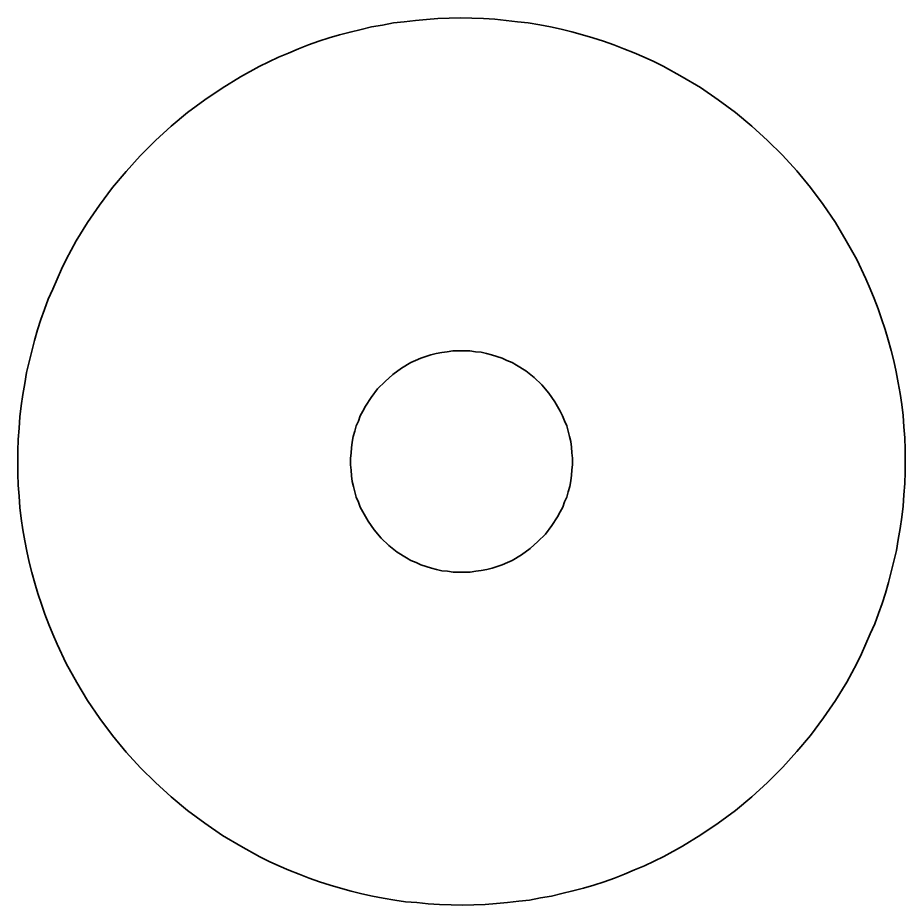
# Model space of a CAD drawing. Header units: centimetres. Extents: x -71 to 43, y 6 to 54.
# Drawn here: x -68.05 to -62.97, y 13.94 to 19.02 of the extents above; entities that cross this region are included whole.
import ezdxf

# ---------------------------------------------------------------- set-up
doc = ezdxf.new("R2010")
doc.units = ezdxf.units.CM
doc.header["$MEASUREMENT"] = 0
doc.layers.add('Camada 1', color=7, linetype='Continuous')

msp = doc.modelspace()

# ---------------------------------------------------------------- linework, layer by layer
at = {"layer": 'Camada 1', "color": 240, "lineweight": 35}
for points, knots in [([(-65.44633, 19.01771), (-65.44633, 19.01771), (-65.38133, 19.01521), (-65.38133, 19.01521), (-65.38133, 19.01521), (-65.38133, 19.01521), (-65.31633, 19.01272), (-65.31633, 19.01272), (-65.31633, 19.01272), (-65.31633, 19.01272), (-65.25133, 19.00521), (-65.25133, 19.00521), (-65.25133, 19.00521), (-65.25133, 19.00521), (-65.18633, 18.99771), (-65.18633, 18.99771), (-65.18633, 18.99771), (-65.18633, 18.99771), (-65.12383, 18.99021), (-65.12383, 18.99021), (-65.12383, 18.99021), (-65.12383, 18.99021), (-65.05883, 18.98021), (-65.05883, 18.98021), (-65.05883, 18.98021), (-65.05883, 18.98021), (-64.99633, 18.96771), (-64.99633, 18.96771), (-64.99633, 18.96771), (-64.99633, 18.96771), (-64.93633, 18.95522), (-64.93633, 18.95522), (-64.93633, 18.95522), (-64.93633, 18.95522), (-64.87383, 18.94021), (-64.87383, 18.94021), (-64.87383, 18.94021), (-64.87383, 18.94021), (-64.81383, 18.92272), (-64.81383, 18.92272), (-64.81383, 18.92272), (-64.81383, 18.92272), (-64.75383, 18.90522), (-64.75383, 18.90522), (-64.75383, 18.90522), (-64.75383, 18.90522), (-64.69383, 18.88522), (-64.69383, 18.88522), (-64.69383, 18.88522), (-64.69383, 18.88522), (-64.63383, 18.86522), (-64.63383, 18.86522), (-64.63383, 18.86522), (-64.63383, 18.86522), (-64.57633, 18.84272), (-64.57633, 18.84272), (-64.57633, 18.84272), (-64.57633, 18.84272), (-64.51883, 18.82021), (-64.51883, 18.82021), (-64.51883, 18.82021), (-64.51883, 18.82021), (-64.46133, 18.79522), (-64.46133, 18.79522), (-64.46133, 18.79522), (-64.46133, 18.79522), (-64.40633, 18.77021), (-64.40633, 18.77021), (-64.40633, 18.77021), (-64.40633, 18.77021), (-64.35133, 18.74271), (-64.35133, 18.74271), (-64.35133, 18.74271), (-64.35133, 18.74271), (-64.24383, 18.68271), (-64.24383, 18.68271), (-64.24383, 18.68271), (-64.24383, 18.68271), (-64.13883, 18.62021), (-64.13883, 18.62021), (-64.13883, 18.62021), (-64.13883, 18.62021), (-64.03633, 18.55021), (-64.03633, 18.55021), (-64.03633, 18.55021), (-64.03633, 18.55021), (-63.93883, 18.47772), (-63.93883, 18.47772), (-63.93883, 18.47772), (-63.93883, 18.47772), (-63.84383, 18.40021), (-63.84383, 18.40021), (-63.84383, 18.40021), (-63.84383, 18.40021), (-63.75383, 18.31772), (-63.75383, 18.31772), (-63.75383, 18.31772), (-63.75383, 18.31772), (-63.66883, 18.23271), (-63.66883, 18.23271), (-63.66883, 18.23271), (-63.66883, 18.23271), (-63.58633, 18.14271), (-63.58633, 18.14271), (-63.58633, 18.14271), (-63.58633, 18.14271), (-63.50883, 18.04771), (-63.50883, 18.04771), (-63.50883, 18.04771), (-63.50883, 18.04771), (-63.43633, 17.95021), (-63.43633, 17.95021), (-63.43633, 17.95021), (-63.43633, 17.95021), (-63.36633, 17.84771), (-63.36633, 17.84771), (-63.36633, 17.84771), (-63.36633, 17.84771), (-63.30383, 17.74271), (-63.30383, 17.74271), (-63.30383, 17.74271), (-63.30383, 17.74271), (-63.24383, 17.63522), (-63.24383, 17.63522), (-63.24383, 17.63522), (-63.24383, 17.63522), (-63.19133, 17.52521), (-63.19133, 17.52521), (-63.19133, 17.52521), (-63.19133, 17.52521), (-63.16633, 17.46771), (-63.16633, 17.46771), (-63.16633, 17.46771), (-63.16633, 17.46771), (-63.14383, 17.41271), (-63.14383, 17.41271), (-63.14383, 17.41271), (-63.14383, 17.41271), (-63.12133, 17.35271), (-63.12133, 17.35271), (-63.12133, 17.35271), (-63.12133, 17.35271), (-63.10133, 17.29521), (-63.10133, 17.29521), (-63.10133, 17.29521), (-63.10133, 17.29521), (-63.08133, 17.23521), (-63.08133, 17.23521), (-63.08133, 17.23521), (-63.08133, 17.23521), (-63.06383, 17.17521), (-63.06383, 17.17521), (-63.06383, 17.17521), (-63.06383, 17.17521), (-63.04633, 17.11521), (-63.04633, 17.11521), (-63.04633, 17.11521), (-63.04633, 17.11521), (-63.03133, 17.05521), (-63.03133, 17.05521), (-63.03133, 17.05521), (-63.03133, 17.05521), (-63.01883, 16.99271), (-63.01883, 16.99271), (-63.01883, 16.99271), (-63.01883, 16.99271), (-63.00633, 16.93021), (-63.00633, 16.93021), (-63.00633, 16.93021), (-63.00633, 16.93021), (-62.99633, 16.86771), (-62.99633, 16.86771), (-62.99633, 16.86771), (-62.99633, 16.86771), (-62.98633, 16.80521), (-62.98633, 16.80521), (-62.98633, 16.80521), (-62.98633, 16.80521), (-62.97883, 16.74272), (-62.97883, 16.74272), (-62.97883, 16.74272), (-62.97883, 16.74272), (-62.97383, 16.67771), (-62.97383, 16.67771), (-62.97383, 16.67771), (-62.97383, 16.67771), (-62.96883, 16.61521), (-62.96883, 16.61521), (-62.96883, 16.61521), (-62.96883, 16.61521), (-62.96633, 16.55021), (-62.96633, 16.55021), (-62.96633, 16.55021), (-62.96633, 16.55021), (-62.96633, 16.48522), (-62.96633, 16.48522), (-62.96633, 16.48522), (-62.96633, 16.48522), (-62.96633, 16.41771), (-62.96633, 16.41771), (-62.96633, 16.41771), (-62.96633, 16.41771), (-62.96883, 16.35271), (-62.96883, 16.35271), (-62.96883, 16.35271), (-62.96883, 16.35271), (-62.97383, 16.28772), (-62.97383, 16.28772), (-62.97383, 16.28772), (-62.97383, 16.28772), (-62.97883, 16.22271), (-62.97883, 16.22271), (-62.97883, 16.22271), (-62.97883, 16.22271), (-62.98633, 16.16021), (-62.98633, 16.16021), (-62.98633, 16.16021), (-62.98633, 16.16021), (-62.99633, 16.09521), (-62.99633, 16.09521), (-62.99633, 16.09521), (-62.99633, 16.09521), (-63.00633, 16.03271), (-63.00633, 16.03271), (-63.00633, 16.03271), (-63.00633, 16.03271), (-63.01633, 15.97022), (-63.01633, 15.97022), (-63.01633, 15.97022), (-63.01633, 15.97022), (-63.03133, 15.90771), (-63.03133, 15.90771), (-63.03133, 15.90771), (-63.03133, 15.90771), (-63.04633, 15.84771), (-63.04633, 15.84771), (-63.04633, 15.84771), (-63.04633, 15.84771), (-63.06133, 15.78521), (-63.06133, 15.78521), (-63.06133, 15.78521), (-63.06133, 15.78521), (-63.07883, 15.72521), (-63.07883, 15.72521), (-63.07883, 15.72521), (-63.07883, 15.72521), (-63.09883, 15.66521), (-63.09883, 15.66521), (-63.09883, 15.66521), (-63.09883, 15.66521), (-63.11883, 15.60771), (-63.11883, 15.60771), (-63.11883, 15.60771), (-63.11883, 15.60771), (-63.14133, 15.55021), (-63.14133, 15.55021), (-63.14133, 15.55021), (-63.14133, 15.55021), (-63.16633, 15.49272), (-63.16633, 15.49272), (-63.16633, 15.49272), (-63.16633, 15.49272), (-63.19133, 15.43522), (-63.19133, 15.43522), (-63.19133, 15.43522), (-63.19133, 15.43522), (-63.21633, 15.37771), (-63.21633, 15.37771), (-63.21633, 15.37771), (-63.21633, 15.37771), (-63.24383, 15.32271), (-63.24383, 15.32271), (-63.24383, 15.32271), (-63.24383, 15.32271), (-63.30133, 15.21522), (-63.30133, 15.21522), (-63.30133, 15.21522), (-63.30133, 15.21522), (-63.36633, 15.11021), (-63.36633, 15.11021), (-63.36633, 15.11021), (-63.36633, 15.11021), (-63.43383, 15.01021), (-63.43383, 15.01021), (-63.43383, 15.01021), (-63.43383, 15.01021), (-63.50883, 14.91021), (-63.50883, 14.91021), (-63.50883, 14.91021), (-63.50883, 14.91021), (-63.58633, 14.81772), (-63.58633, 14.81772), (-63.58633, 14.81772), (-63.58633, 14.81772), (-63.66633, 14.72771), (-63.66633, 14.72771), (-63.66633, 14.72771), (-63.66633, 14.72771), (-63.75383, 14.64022), (-63.75383, 14.64022), (-63.75383, 14.64022), (-63.75383, 14.64022), (-63.84383, 14.55771), (-63.84383, 14.55771), (-63.84383, 14.55771), (-63.84383, 14.55771), (-63.93883, 14.48022), (-63.93883, 14.48022), (-63.93883, 14.48022), (-63.93883, 14.48022), (-64.03633, 14.40771), (-64.03633, 14.40771), (-64.03633, 14.40771), (-64.03633, 14.40771), (-64.13633, 14.34021), (-64.13633, 14.34021), (-64.13633, 14.34021), (-64.13633, 14.34021), (-64.24133, 14.27521), (-64.24133, 14.27521), (-64.24133, 14.27521), (-64.24133, 14.27521), (-64.34883, 14.21771), (-64.34883, 14.21771), (-64.34883, 14.21771), (-64.34883, 14.21771), (-64.45883, 14.16272), (-64.45883, 14.16272), (-64.45883, 14.16272), (-64.45883, 14.16272), (-64.51633, 14.14021), (-64.51633, 14.14021), (-64.51633, 14.14021), (-64.51633, 14.14021), (-64.57383, 14.11521), (-64.57383, 14.11521), (-64.57383, 14.11521), (-64.57383, 14.11521), (-64.63133, 14.09271), (-64.63133, 14.09271), (-64.63133, 14.09271), (-64.63133, 14.09271), (-64.68883, 14.07271), (-64.68883, 14.07271), (-64.68883, 14.07271), (-64.68883, 14.07271), (-64.74883, 14.05271), (-64.74883, 14.05271), (-64.74883, 14.05271), (-64.74883, 14.05271), (-64.80883, 14.03521), (-64.80883, 14.03521), (-64.80883, 14.03521), (-64.80883, 14.03521), (-64.86883, 14.02021), (-64.86883, 14.02021), (-64.86883, 14.02021), (-64.86883, 14.02021), (-64.93133, 14.00522), (-64.93133, 14.00522), (-64.93133, 14.00522), (-64.93133, 14.00522), (-64.99133, 13.99021), (-64.99133, 13.99021), (-64.99133, 13.99021), (-64.99133, 13.99021), (-65.05383, 13.98021), (-65.05383, 13.98021), (-65.05383, 13.98021), (-65.05383, 13.98021), (-65.11633, 13.96771), (-65.11633, 13.96771), (-65.11633, 13.96771), (-65.11633, 13.96771), (-65.17883, 13.96021), (-65.17883, 13.96021), (-65.17883, 13.96021), (-65.17883, 13.96021), (-65.24383, 13.95271), (-65.24383, 13.95271), (-65.24383, 13.95271), (-65.24383, 13.95271), (-65.30633, 13.94771), (-65.30633, 13.94771), (-65.30633, 13.94771), (-65.30633, 13.94771), (-65.37133, 13.94271), (-65.37133, 13.94271), (-65.37133, 13.94271), (-65.37133, 13.94271), (-65.43633, 13.94021), (-65.43633, 13.94021), (-65.43633, 13.94021), (-65.43633, 13.94021), (-65.50133, 13.93771), (-65.50133, 13.93771), (-65.50133, 13.93771), (-65.50133, 13.93771), (-65.56633, 13.94021), (-65.56633, 13.94021), (-65.56633, 13.94021), (-65.56633, 13.94021), (-65.63133, 13.94271), (-65.63133, 13.94271), (-65.63133, 13.94271), (-65.63133, 13.94271), (-65.69633, 13.94522), (-65.69633, 13.94522), (-65.69633, 13.94522), (-65.69633, 13.94522), (-65.76133, 13.95271), (-65.76133, 13.95271), (-65.76133, 13.95271), (-65.76133, 13.95271), (-65.82633, 13.95771), (-65.82633, 13.95771), (-65.82633, 13.95771), (-65.82633, 13.95771), (-65.88883, 13.96771), (-65.88883, 13.96771), (-65.88883, 13.96771), (-65.88883, 13.96771), (-65.95383, 13.97771), (-65.95383, 13.97771), (-65.95383, 13.97771), (-65.95383, 13.97771), (-66.01633, 13.99021), (-66.01633, 13.99021), (-66.01633, 13.99021), (-66.01633, 13.99021), (-66.07633, 14.00271), (-66.07633, 14.00271), (-66.07633, 14.00271), (-66.07633, 14.00271), (-66.13883, 14.01771), (-66.13883, 14.01771), (-66.13883, 14.01771), (-66.13883, 14.01771), (-66.19883, 14.03521), (-66.19883, 14.03521), (-66.19883, 14.03521), (-66.19883, 14.03521), (-66.25883, 14.05271), (-66.25883, 14.05271), (-66.25883, 14.05271), (-66.25883, 14.05271), (-66.31883, 14.07271), (-66.31883, 14.07271), (-66.31883, 14.07271), (-66.31883, 14.07271), (-66.37883, 14.09271), (-66.37883, 14.09271), (-66.37883, 14.09271), (-66.37883, 14.09271), (-66.43633, 14.11521), (-66.43633, 14.11521), (-66.43633, 14.11521), (-66.43633, 14.11521), (-66.49383, 14.13771), (-66.49383, 14.13771), (-66.49383, 14.13771), (-66.49383, 14.13771), (-66.55133, 14.16272), (-66.55133, 14.16272), (-66.55133, 14.16272), (-66.55133, 14.16272), (-66.60633, 14.18771), (-66.60633, 14.18771), (-66.60633, 14.18771), (-66.60633, 14.18771), (-66.66133, 14.21521), (-66.66133, 14.21521), (-66.66133, 14.21521), (-66.66133, 14.21521), (-66.76883, 14.27521), (-66.76883, 14.27521), (-66.76883, 14.27521), (-66.76883, 14.27521), (-66.87383, 14.33771), (-66.87383, 14.33771), (-66.87383, 14.33771), (-66.87383, 14.33771), (-66.97633, 14.40771), (-66.97633, 14.40771), (-66.97633, 14.40771), (-66.97633, 14.40771), (-67.07383, 14.48022), (-67.07383, 14.48022), (-67.07383, 14.48022), (-67.07383, 14.48022), (-67.16883, 14.55771), (-67.16883, 14.55771), (-67.16883, 14.55771), (-67.16883, 14.55771), (-67.25883, 14.64022), (-67.25883, 14.64022), (-67.25883, 14.64022), (-67.25883, 14.64022), (-67.34383, 14.72521), (-67.34383, 14.72521), (-67.34383, 14.72521), (-67.34383, 14.72521), (-67.42633, 14.81521), (-67.42633, 14.81521), (-67.42633, 14.81521), (-67.42633, 14.81521), (-67.50383, 14.91021), (-67.50383, 14.91021), (-67.50383, 14.91021), (-67.50383, 14.91021), (-67.57633, 15.00771), (-67.57633, 15.00771), (-67.57633, 15.00771), (-67.57633, 15.00771), (-67.64633, 15.11021), (-67.64633, 15.11021), (-67.64633, 15.11021), (-67.64633, 15.11021), (-67.70883, 15.21271), (-67.70883, 15.21271), (-67.70883, 15.21271), (-67.70883, 15.21271), (-67.76883, 15.32271), (-67.76883, 15.32271), (-67.76883, 15.32271), (-67.76883, 15.32271), (-67.82133, 15.43272), (-67.82133, 15.43272), (-67.82133, 15.43272), (-67.82133, 15.43272), (-67.84633, 15.49021), (-67.84633, 15.49021), (-67.84633, 15.49021), (-67.84633, 15.49021), (-67.86883, 15.54521), (-67.86883, 15.54521), (-67.86883, 15.54521), (-67.86883, 15.54521), (-67.89133, 15.60521), (-67.89133, 15.60521), (-67.89133, 15.60521), (-67.89133, 15.60521), (-67.91133, 15.66271), (-67.91133, 15.66271), (-67.91133, 15.66271), (-67.91133, 15.66271), (-67.93133, 15.72271), (-67.93133, 15.72271), (-67.93133, 15.72271), (-67.93133, 15.72271), (-67.94883, 15.78271), (-67.94883, 15.78271), (-67.94883, 15.78271), (-67.94883, 15.78271), (-67.96633, 15.84271), (-67.96633, 15.84271), (-67.96633, 15.84271), (-67.96633, 15.84271), (-67.98133, 15.90271), (-67.98133, 15.90271), (-67.98133, 15.90271), (-67.98133, 15.90271), (-67.99383, 15.96521), (-67.99383, 15.96521), (-67.99383, 15.96521), (-67.99383, 15.96521), (-68.00633, 16.02521), (-68.00633, 16.02521), (-68.00633, 16.02521), (-68.00633, 16.02521), (-68.01633, 16.08772), (-68.01633, 16.08772), (-68.01633, 16.08772), (-68.01633, 16.08772), (-68.02633, 16.15271), (-68.02633, 16.15271), (-68.02633, 16.15271), (-68.02633, 16.15271), (-68.03383, 16.21521), (-68.03383, 16.21521), (-68.03383, 16.21521), (-68.03383, 16.21521), (-68.03883, 16.28021), (-68.03883, 16.28021), (-68.03883, 16.28021), (-68.03883, 16.28021), (-68.04383, 16.34271), (-68.04383, 16.34271), (-68.04383, 16.34271), (-68.04383, 16.34271), (-68.04633, 16.40772), (-68.04633, 16.40772), (-68.04633, 16.40772), (-68.04633, 16.40772), (-68.04633, 16.47271), (-68.04633, 16.47271), (-68.04633, 16.47271), (-68.04633, 16.47271), (-68.04633, 16.54021), (-68.04633, 16.54021), (-68.04633, 16.54021), (-68.04633, 16.54021), (-68.04383, 16.60522), (-68.04383, 16.60522), (-68.04383, 16.60522), (-68.04383, 16.60522), (-68.03883, 16.67021), (-68.03883, 16.67021), (-68.03883, 16.67021), (-68.03883, 16.67021), (-68.03383, 16.73521), (-68.03383, 16.73521), (-68.03383, 16.73521), (-68.03383, 16.73521), (-68.02633, 16.79771), (-68.02633, 16.79771), (-68.02633, 16.79771), (-68.02633, 16.79771), (-68.01633, 16.86272), (-68.01633, 16.86272), (-68.01633, 16.86272), (-68.01633, 16.86272), (-68.00633, 16.92521), (-68.00633, 16.92521), (-68.00633, 16.92521), (-68.00633, 16.92521), (-67.99633, 16.98771), (-67.99633, 16.98771), (-67.99633, 16.98771), (-67.99633, 16.98771), (-67.98133, 17.05021), (-67.98133, 17.05021), (-67.98133, 17.05021), (-67.98133, 17.05021), (-67.96633, 17.11021), (-67.96633, 17.11021), (-67.96633, 17.11021), (-67.96633, 17.11021), (-67.95133, 17.17271), (-67.95133, 17.17271), (-67.95133, 17.17271), (-67.95133, 17.17271), (-67.93383, 17.23271), (-67.93383, 17.23271), (-67.93383, 17.23271), (-67.93383, 17.23271), (-67.91383, 17.29271), (-67.91383, 17.29271), (-67.91383, 17.29271), (-67.91383, 17.29271), (-67.89383, 17.35021), (-67.89383, 17.35021), (-67.89383, 17.35021), (-67.89383, 17.35021), (-67.87133, 17.40771), (-67.87133, 17.40771), (-67.87133, 17.40771), (-67.87133, 17.40771), (-67.84633, 17.46521), (-67.84633, 17.46521), (-67.84633, 17.46521), (-67.84633, 17.46521), (-67.82133, 17.52271), (-67.82133, 17.52271), (-67.82133, 17.52271), (-67.82133, 17.52271), (-67.79633, 17.58021), (-67.79633, 17.58021), (-67.79633, 17.58021), (-67.79633, 17.58021), (-67.76883, 17.63522), (-67.76883, 17.63522), (-67.76883, 17.63522), (-67.76883, 17.63522), (-67.71133, 17.74271), (-67.71133, 17.74271), (-67.71133, 17.74271), (-67.71133, 17.74271), (-67.64633, 17.84771), (-67.64633, 17.84771), (-67.64633, 17.84771), (-67.64633, 17.84771), (-67.57883, 17.94771), (-67.57883, 17.94771), (-67.57883, 17.94771), (-67.57883, 17.94771), (-67.50383, 18.04771), (-67.50383, 18.04771), (-67.50383, 18.04771), (-67.50383, 18.04771), (-67.42633, 18.14022), (-67.42633, 18.14022), (-67.42633, 18.14022), (-67.42633, 18.14022), (-67.34633, 18.23022), (-67.34633, 18.23022), (-67.34633, 18.23022), (-67.34633, 18.23022), (-67.25883, 18.31772), (-67.25883, 18.31772), (-67.25883, 18.31772), (-67.25883, 18.31772), (-67.16883, 18.40021), (-67.16883, 18.40021), (-67.16883, 18.40021), (-67.16883, 18.40021), (-67.07383, 18.47772), (-67.07383, 18.47772), (-67.07383, 18.47772), (-67.07383, 18.47772), (-66.97633, 18.55021), (-66.97633, 18.55021), (-66.97633, 18.55021), (-66.97633, 18.55021), (-66.87633, 18.61772), (-66.87633, 18.61772), (-66.87633, 18.61772), (-66.87633, 18.61772), (-66.77133, 18.68271), (-66.77133, 18.68271), (-66.77133, 18.68271), (-66.77133, 18.68271), (-66.66383, 18.74021), (-66.66383, 18.74021), (-66.66383, 18.74021), (-66.66383, 18.74021), (-66.55383, 18.79522), (-66.55383, 18.79522), (-66.55383, 18.79522), (-66.55383, 18.79522), (-66.49633, 18.81771), (-66.49633, 18.81771), (-66.49633, 18.81771), (-66.49633, 18.81771), (-66.43883, 18.84272), (-66.43883, 18.84272), (-66.43883, 18.84272), (-66.43883, 18.84272), (-66.38133, 18.86522), (-66.38133, 18.86522), (-66.38133, 18.86522), (-66.38133, 18.86522), (-66.32383, 18.88522), (-66.32383, 18.88522), (-66.32383, 18.88522), (-66.32383, 18.88522), (-66.26383, 18.90522), (-66.26383, 18.90522), (-66.26383, 18.90522), (-66.26383, 18.90522), (-66.20383, 18.92272), (-66.20383, 18.92272), (-66.20383, 18.92272), (-66.20383, 18.92272), (-66.14383, 18.93771), (-66.14383, 18.93771), (-66.14383, 18.93771), (-66.14383, 18.93771), (-66.08133, 18.95272), (-66.08133, 18.95272), (-66.08133, 18.95272), (-66.08133, 18.95272), (-66.02133, 18.96771), (-66.02133, 18.96771), (-66.02133, 18.96771), (-66.02133, 18.96771), (-65.95883, 18.97771), (-65.95883, 18.97771), (-65.95883, 18.97771), (-65.95883, 18.97771), (-65.89633, 18.99021), (-65.89633, 18.99021), (-65.89633, 18.99021), (-65.89633, 18.99021), (-65.83383, 18.99771), (-65.83383, 18.99771), (-65.83383, 18.99771), (-65.83383, 18.99771), (-65.76883, 19.00521), (-65.76883, 19.00521), (-65.76883, 19.00521), (-65.76883, 19.00521), (-65.70633, 19.01021), (-65.70633, 19.01021), (-65.70633, 19.01021), (-65.70633, 19.01021), (-65.64133, 19.01521), (-65.64133, 19.01521), (-65.64133, 19.01521), (-65.64133, 19.01521), (-65.57633, 19.01771), (-65.57633, 19.01771), (-65.57633, 19.01771), (-65.57633, 19.01771), (-65.51133, 19.02021), (-65.51133, 19.02021), (-65.51133, 19.02021), (-65.51133, 19.02021), (-65.44633, 19.01771), (-65.44633, 19.01771)], [0, 0, 0, 0, 0.0049751, 0.0049751, 0.0049751, 0.0049751, 0.0099502, 0.0099502, 0.0099502, 0.0099502, 0.0149254, 0.0149254, 0.0149254, 0.0149254, 0.0199005, 0.0199005, 0.0199005, 0.0199005, 0.0248756, 0.0248756, 0.0248756, 0.0248756, 0.0298507, 0.0298507, 0.0298507, 0.0298507, 0.0348259, 0.0348259, 0.0348259, 0.0348259, 0.039801, 0.039801, 0.039801, 0.039801, 0.0447761, 0.0447761, 0.0447761, 0.0447761, 0.0497512, 0.0497512, 0.0497512, 0.0497512, 0.0547264, 0.0547264, 0.0547264, 0.0547264, 0.0597015, 0.0597015, 0.0597015, 0.0597015, 0.0646766, 0.0646766, 0.0646766, 0.0646766, 0.0696517, 0.0696517, 0.0696517, 0.0696517, 0.0746269, 0.0746269, 0.0746269, 0.0746269, 0.079602, 0.079602, 0.079602, 0.079602, 0.0845771, 0.0845771, 0.0845771, 0.0845771, 0.0895522, 0.0895522, 0.0895522, 0.0895522, 0.0945274, 0.0945274, 0.0945274, 0.0945274, 0.0995025, 0.0995025, 0.0995025, 0.0995025, 0.1044776, 0.1044776, 0.1044776, 0.1044776, 0.1094527, 0.1094527, 0.1094527, 0.1094527, 0.1144279, 0.1144279, 0.1144279, 0.1144279, 0.119403, 0.119403, 0.119403, 0.119403, 0.1243781, 0.1243781, 0.1243781, 0.1243781, 0.1293532, 0.1293532, 0.1293532, 0.1293532, 0.1343284, 0.1343284, 0.1343284, 0.1343284, 0.1393035, 0.1393035, 0.1393035, 0.1393035, 0.1442786, 0.1442786, 0.1442786, 0.1442786, 0.1492537, 0.1492537, 0.1492537, 0.1492537, 0.1542289, 0.1542289, 0.1542289, 0.1542289, 0.159204, 0.159204, 0.159204, 0.159204, 0.1641791, 0.1641791, 0.1641791, 0.1641791, 0.1691542, 0.1691542, 0.1691542, 0.1691542, 0.1741294, 0.1741294, 0.1741294, 0.1741294, 0.1791045, 0.1791045, 0.1791045, 0.1791045, 0.1840796, 0.1840796, 0.1840796, 0.1840796, 0.1890547, 0.1890547, 0.1890547, 0.1890547, 0.1940299, 0.1940299, 0.1940299, 0.1940299, 0.199005, 0.199005, 0.199005, 0.199005, 0.2039801, 0.2039801, 0.2039801, 0.2039801, 0.2089552, 0.2089552, 0.2089552, 0.2089552, 0.2139303, 0.2139303, 0.2139303, 0.2139303, 0.2189055, 0.2189055, 0.2189055, 0.2189055, 0.2238806, 0.2238806, 0.2238806, 0.2238806, 0.2288557, 0.2288557, 0.2288557, 0.2288557, 0.2338308, 0.2338308, 0.2338308, 0.2338308, 0.238806, 0.238806, 0.238806, 0.238806, 0.2437811, 0.2437811, 0.2437811, 0.2437811, 0.2487562, 0.2487562, 0.2487562, 0.2487562, 0.2537313, 0.2537313, 0.2537313, 0.2537313, 0.2587065, 0.2587065, 0.2587065, 0.2587065, 0.2636816, 0.2636816, 0.2636816, 0.2636816, 0.2686567, 0.2686567, 0.2686567, 0.2686567, 0.2736318, 0.2736318, 0.2736318, 0.2736318, 0.278607, 0.278607, 0.278607, 0.278607, 0.2835821, 0.2835821, 0.2835821, 0.2835821, 0.2885572, 0.2885572, 0.2885572, 0.2885572, 0.2935323, 0.2935323, 0.2935323, 0.2935323, 0.2985075, 0.2985075, 0.2985075, 0.2985075, 0.3034826, 0.3034826, 0.3034826, 0.3034826, 0.3084577, 0.3084577, 0.3084577, 0.3084577, 0.3134328, 0.3134328, 0.3134328, 0.3134328, 0.318408, 0.318408, 0.318408, 0.318408, 0.3233831, 0.3233831, 0.3233831, 0.3233831, 0.3283582, 0.3283582, 0.3283582, 0.3283582, 0.3333333, 0.3333333, 0.3333333, 0.3333333, 0.3383085, 0.3383085, 0.3383085, 0.3383085, 0.3432836, 0.3432836, 0.3432836, 0.3432836, 0.3482587, 0.3482587, 0.3482587, 0.3482587, 0.3532338, 0.3532338, 0.3532338, 0.3532338, 0.358209, 0.358209, 0.358209, 0.358209, 0.3631841, 0.3631841, 0.3631841, 0.3631841, 0.3681592, 0.3681592, 0.3681592, 0.3681592, 0.3731343, 0.3731343, 0.3731343, 0.3731343, 0.3781095, 0.3781095, 0.3781095, 0.3781095, 0.3830846, 0.3830846, 0.3830846, 0.3830846, 0.3880597, 0.3880597, 0.3880597, 0.3880597, 0.3930348, 0.3930348, 0.3930348, 0.3930348, 0.39801, 0.39801, 0.39801, 0.39801, 0.4029851, 0.4029851, 0.4029851, 0.4029851, 0.4079602, 0.4079602, 0.4079602, 0.4079602, 0.4129353, 0.4129353, 0.4129353, 0.4129353, 0.4179104, 0.4179104, 0.4179104, 0.4179104, 0.4228856, 0.4228856, 0.4228856, 0.4228856, 0.4278607, 0.4278607, 0.4278607, 0.4278607, 0.4328358, 0.4328358, 0.4328358, 0.4328358, 0.4378109, 0.4378109, 0.4378109, 0.4378109, 0.4427861, 0.4427861, 0.4427861, 0.4427861, 0.4477612, 0.4477612, 0.4477612, 0.4477612, 0.4527363, 0.4527363, 0.4527363, 0.4527363, 0.4577114, 0.4577114, 0.4577114, 0.4577114, 0.4626866, 0.4626866, 0.4626866, 0.4626866, 0.4676617, 0.4676617, 0.4676617, 0.4676617, 0.4726368, 0.4726368, 0.4726368, 0.4726368, 0.4776119, 0.4776119, 0.4776119, 0.4776119, 0.4825871, 0.4825871, 0.4825871, 0.4825871, 0.4875622, 0.4875622, 0.4875622, 0.4875622, 0.4925373, 0.4925373, 0.4925373, 0.4925373, 0.4975124, 0.4975124, 0.4975124, 0.4975124, 0.5024876, 0.5024876, 0.5024876, 0.5024876, 0.5074627, 0.5074627, 0.5074627, 0.5074627, 0.5124378, 0.5124378, 0.5124378, 0.5124378, 0.5174129, 0.5174129, 0.5174129, 0.5174129, 0.5223881, 0.5223881, 0.5223881, 0.5223881, 0.5273632, 0.5273632, 0.5273632, 0.5273632, 0.5323383, 0.5323383, 0.5323383, 0.5323383, 0.5373134, 0.5373134, 0.5373134, 0.5373134, 0.5422886, 0.5422886, 0.5422886, 0.5422886, 0.5472637, 0.5472637, 0.5472637, 0.5472637, 0.5522388, 0.5522388, 0.5522388, 0.5522388, 0.5572139, 0.5572139, 0.5572139, 0.5572139, 0.5621891, 0.5621891, 0.5621891, 0.5621891, 0.5671642, 0.5671642, 0.5671642, 0.5671642, 0.5721393, 0.5721393, 0.5721393, 0.5721393, 0.5771144, 0.5771144, 0.5771144, 0.5771144, 0.5820896, 0.5820896, 0.5820896, 0.5820896, 0.5870647, 0.5870647, 0.5870647, 0.5870647, 0.5920398, 0.5920398, 0.5920398, 0.5920398, 0.5970149, 0.5970149, 0.5970149, 0.5970149, 0.60199, 0.60199, 0.60199, 0.60199, 0.6069652, 0.6069652, 0.6069652, 0.6069652, 0.6119403, 0.6119403, 0.6119403, 0.6119403, 0.6169154, 0.6169154, 0.6169154, 0.6169154, 0.6218905, 0.6218905, 0.6218905, 0.6218905, 0.6268657, 0.6268657, 0.6268657, 0.6268657, 0.6318408, 0.6318408, 0.6318408, 0.6318408, 0.6368159, 0.6368159, 0.6368159, 0.6368159, 0.641791, 0.641791, 0.641791, 0.641791, 0.6467662, 0.6467662, 0.6467662, 0.6467662, 0.6517413, 0.6517413, 0.6517413, 0.6517413, 0.6567164, 0.6567164, 0.6567164, 0.6567164, 0.6616915, 0.6616915, 0.6616915, 0.6616915, 0.6666667, 0.6666667, 0.6666667, 0.6666667, 0.6716418, 0.6716418, 0.6716418, 0.6716418, 0.6766169, 0.6766169, 0.6766169, 0.6766169, 0.681592, 0.681592, 0.681592, 0.681592, 0.6865672, 0.6865672, 0.6865672, 0.6865672, 0.6915423, 0.6915423, 0.6915423, 0.6915423, 0.6965174, 0.6965174, 0.6965174, 0.6965174, 0.7014925, 0.7014925, 0.7014925, 0.7014925, 0.7064677, 0.7064677, 0.7064677, 0.7064677, 0.7114428, 0.7114428, 0.7114428, 0.7114428, 0.7164179, 0.7164179, 0.7164179, 0.7164179, 0.721393, 0.721393, 0.721393, 0.721393, 0.7263682, 0.7263682, 0.7263682, 0.7263682, 0.7313433, 0.7313433, 0.7313433, 0.7313433, 0.7363184, 0.7363184, 0.7363184, 0.7363184, 0.7412935, 0.7412935, 0.7412935, 0.7412935, 0.7462687, 0.7462687, 0.7462687, 0.7462687, 0.7512438, 0.7512438, 0.7512438, 0.7512438, 0.7562189, 0.7562189, 0.7562189, 0.7562189, 0.761194, 0.761194, 0.761194, 0.761194, 0.7661692, 0.7661692, 0.7661692, 0.7661692, 0.7711443, 0.7711443, 0.7711443, 0.7711443, 0.7761194, 0.7761194, 0.7761194, 0.7761194, 0.7810945, 0.7810945, 0.7810945, 0.7810945, 0.7860697, 0.7860697, 0.7860697, 0.7860697, 0.7910448, 0.7910448, 0.7910448, 0.7910448, 0.7960199, 0.7960199, 0.7960199, 0.7960199, 0.800995, 0.800995, 0.800995, 0.800995, 0.8059701, 0.8059701, 0.8059701, 0.8059701, 0.8109453, 0.8109453, 0.8109453, 0.8109453, 0.8159204, 0.8159204, 0.8159204, 0.8159204, 0.8208955, 0.8208955, 0.8208955, 0.8208955, 0.8258706, 0.8258706, 0.8258706, 0.8258706, 0.8308458, 0.8308458, 0.8308458, 0.8308458, 0.8358209, 0.8358209, 0.8358209, 0.8358209, 0.840796, 0.840796, 0.840796, 0.840796, 0.8457711, 0.8457711, 0.8457711, 0.8457711, 0.8507463, 0.8507463, 0.8507463, 0.8507463, 0.8557214, 0.8557214, 0.8557214, 0.8557214, 0.8606965, 0.8606965, 0.8606965, 0.8606965, 0.8656716, 0.8656716, 0.8656716, 0.8656716, 0.8706468, 0.8706468, 0.8706468, 0.8706468, 0.8756219, 0.8756219, 0.8756219, 0.8756219, 0.880597, 0.880597, 0.880597, 0.880597, 0.8855721, 0.8855721, 0.8855721, 0.8855721, 0.8905473, 0.8905473, 0.8905473, 0.8905473, 0.8955224, 0.8955224, 0.8955224, 0.8955224, 0.9004975, 0.9004975, 0.9004975, 0.9004975, 0.9054726, 0.9054726, 0.9054726, 0.9054726, 0.9104478, 0.9104478, 0.9104478, 0.9104478, 0.9154229, 0.9154229, 0.9154229, 0.9154229, 0.920398, 0.920398, 0.920398, 0.920398, 0.9253731, 0.9253731, 0.9253731, 0.9253731, 0.9303483, 0.9303483, 0.9303483, 0.9303483, 0.9353234, 0.9353234, 0.9353234, 0.9353234, 0.9402985, 0.9402985, 0.9402985, 0.9402985, 0.9452736, 0.9452736, 0.9452736, 0.9452736, 0.9502488, 0.9502488, 0.9502488, 0.9502488, 0.9552239, 0.9552239, 0.9552239, 0.9552239, 0.960199, 0.960199, 0.960199, 0.960199, 0.9651741, 0.9651741, 0.9651741, 0.9651741, 0.9701493, 0.9701493, 0.9701493, 0.9701493, 0.9751244, 0.9751244, 0.9751244, 0.9751244, 0.9800995, 0.9800995, 0.9800995, 0.9800995, 0.9850746, 0.9850746, 0.9850746, 0.9850746, 0.9900498, 0.9900498, 0.9900498, 0.9900498, 1, 1, 1, 1]), ([(-65.49133, 17.11271), (-65.49133, 17.11271), (-65.45883, 17.11271), (-65.45883, 17.11271), (-65.45883, 17.11271), (-65.45883, 17.11271), (-65.42633, 17.10771), (-65.42633, 17.10771), (-65.42633, 17.10771), (-65.42633, 17.10771), (-65.39383, 17.10521), (-65.39383, 17.10521), (-65.39383, 17.10521), (-65.39383, 17.10521), (-65.36383, 17.09771), (-65.36383, 17.09771), (-65.36383, 17.09771), (-65.36383, 17.09771), (-65.33383, 17.09021), (-65.33383, 17.09021), (-65.33383, 17.09021), (-65.33383, 17.09021), (-65.30383, 17.08022), (-65.30383, 17.08022), (-65.30383, 17.08022), (-65.30383, 17.08022), (-65.27383, 17.07021), (-65.27383, 17.07021), (-65.27383, 17.07021), (-65.27383, 17.07021), (-65.24633, 17.05771), (-65.24633, 17.05771), (-65.24633, 17.05771), (-65.24633, 17.05771), (-65.21633, 17.04521), (-65.21633, 17.04521), (-65.21633, 17.04521), (-65.21633, 17.04521), (-65.19133, 17.03021), (-65.19133, 17.03021), (-65.19133, 17.03021), (-65.19133, 17.03021), (-65.13883, 16.99771), (-65.13883, 16.99771), (-65.13883, 16.99771), (-65.13883, 16.99771), (-65.09133, 16.96022), (-65.09133, 16.96022), (-65.09133, 16.96022), (-65.09133, 16.96022), (-65.04633, 16.91771), (-65.04633, 16.91771), (-65.04633, 16.91771), (-65.04633, 16.91771), (-65.00633, 16.87021), (-65.00633, 16.87021), (-65.00633, 16.87021), (-65.00633, 16.87021), (-64.97133, 16.82021), (-64.97133, 16.82021), (-64.97133, 16.82021), (-64.97133, 16.82021), (-64.94133, 16.76771), (-64.94133, 16.76771), (-64.94133, 16.76771), (-64.94133, 16.76771), (-64.92883, 16.74021), (-64.92883, 16.74021), (-64.92883, 16.74021), (-64.92883, 16.74021), (-64.91633, 16.71271), (-64.91633, 16.71271), (-64.91633, 16.71271), (-64.91633, 16.71271), (-64.90383, 16.68272), (-64.90383, 16.68272), (-64.90383, 16.68272), (-64.90383, 16.68272), (-64.89633, 16.65271), (-64.89633, 16.65271), (-64.89633, 16.65271), (-64.89633, 16.65271), (-64.88883, 16.62272), (-64.88883, 16.62272), (-64.88883, 16.62272), (-64.88883, 16.62272), (-64.88133, 16.59271), (-64.88133, 16.59271), (-64.88133, 16.59271), (-64.88133, 16.59271), (-64.87633, 16.56021), (-64.87633, 16.56021), (-64.87633, 16.56021), (-64.87633, 16.56021), (-64.87383, 16.52771), (-64.87383, 16.52771), (-64.87383, 16.52771), (-64.87383, 16.52771), (-64.87133, 16.49771), (-64.87133, 16.49771), (-64.87133, 16.49771), (-64.87133, 16.49771), (-64.87133, 16.46271), (-64.87133, 16.46271), (-64.87133, 16.46271), (-64.87133, 16.46271), (-64.87383, 16.43021), (-64.87383, 16.43021), (-64.87383, 16.43021), (-64.87383, 16.43021), (-64.87633, 16.40021), (-64.87633, 16.40021), (-64.87633, 16.40021), (-64.87633, 16.40021), (-64.88133, 16.36772), (-64.88133, 16.36772), (-64.88133, 16.36772), (-64.88133, 16.36772), (-64.88633, 16.33521), (-64.88633, 16.33521), (-64.88633, 16.33521), (-64.88633, 16.33521), (-64.89633, 16.30522), (-64.89633, 16.30522), (-64.89633, 16.30522), (-64.89633, 16.30522), (-64.90383, 16.27521), (-64.90383, 16.27521), (-64.90383, 16.27521), (-64.90383, 16.27521), (-64.91633, 16.24772), (-64.91633, 16.24772), (-64.91633, 16.24772), (-64.91633, 16.24772), (-64.92633, 16.21771), (-64.92633, 16.21771), (-64.92633, 16.21771), (-64.92633, 16.21771), (-64.94133, 16.19021), (-64.94133, 16.19021), (-64.94133, 16.19021), (-64.94133, 16.19021), (-64.95633, 16.16271), (-64.95633, 16.16271), (-64.95633, 16.16271), (-64.95633, 16.16271), (-64.98883, 16.11271), (-64.98883, 16.11271), (-64.98883, 16.11271), (-64.98883, 16.11271), (-65.02633, 16.06271), (-65.02633, 16.06271), (-65.02633, 16.06271), (-65.02633, 16.06271), (-65.06883, 16.02021), (-65.06883, 16.02021), (-65.06883, 16.02021), (-65.06883, 16.02021), (-65.11383, 15.98021), (-65.11383, 15.98021), (-65.11383, 15.98021), (-65.11383, 15.98021), (-65.16383, 15.94521), (-65.16383, 15.94521), (-65.16383, 15.94521), (-65.16383, 15.94521), (-65.21633, 15.91271), (-65.21633, 15.91271), (-65.21633, 15.91271), (-65.21633, 15.91271), (-65.24383, 15.90021), (-65.24383, 15.90021), (-65.24383, 15.90021), (-65.24383, 15.90021), (-65.27383, 15.88771), (-65.27383, 15.88771), (-65.27383, 15.88771), (-65.27383, 15.88771), (-65.30133, 15.87771), (-65.30133, 15.87771), (-65.30133, 15.87771), (-65.30133, 15.87771), (-65.33133, 15.86771), (-65.33133, 15.86771), (-65.33133, 15.86771), (-65.33133, 15.86771), (-65.36133, 15.86021), (-65.36133, 15.86021), (-65.36133, 15.86021), (-65.36133, 15.86021), (-65.39383, 15.85521), (-65.39383, 15.85521), (-65.39383, 15.85521), (-65.39383, 15.85521), (-65.42383, 15.85022), (-65.42383, 15.85022), (-65.42383, 15.85022), (-65.42383, 15.85022), (-65.45633, 15.84521), (-65.45633, 15.84521), (-65.45633, 15.84521), (-65.45633, 15.84521), (-65.48883, 15.84521), (-65.48883, 15.84521), (-65.48883, 15.84521), (-65.48883, 15.84521), (-65.52133, 15.84521), (-65.52133, 15.84521), (-65.52133, 15.84521), (-65.52133, 15.84521), (-65.55383, 15.84521), (-65.55383, 15.84521), (-65.55383, 15.84521), (-65.55383, 15.84521), (-65.58633, 15.85022), (-65.58633, 15.85022), (-65.58633, 15.85022), (-65.58633, 15.85022), (-65.61883, 15.85271), (-65.61883, 15.85271), (-65.61883, 15.85271), (-65.61883, 15.85271), (-65.64883, 15.86021), (-65.64883, 15.86021), (-65.64883, 15.86021), (-65.64883, 15.86021), (-65.67883, 15.86771), (-65.67883, 15.86771), (-65.67883, 15.86771), (-65.67883, 15.86771), (-65.70883, 15.87771), (-65.70883, 15.87771), (-65.70883, 15.87771), (-65.70883, 15.87771), (-65.73883, 15.88771), (-65.73883, 15.88771), (-65.73883, 15.88771), (-65.73883, 15.88771), (-65.76633, 15.90021), (-65.76633, 15.90021), (-65.76633, 15.90021), (-65.76633, 15.90021), (-65.79633, 15.91271), (-65.79633, 15.91271), (-65.79633, 15.91271), (-65.79633, 15.91271), (-65.82133, 15.92771), (-65.82133, 15.92771), (-65.82133, 15.92771), (-65.82133, 15.92771), (-65.87383, 15.96021), (-65.87383, 15.96021), (-65.87383, 15.96021), (-65.87383, 15.96021), (-65.92133, 15.99771), (-65.92133, 15.99771), (-65.92133, 15.99771), (-65.92133, 15.99771), (-65.96633, 16.04021), (-65.96633, 16.04021), (-65.96633, 16.04021), (-65.96633, 16.04021), (-66.00633, 16.08772), (-66.00633, 16.08772), (-66.00633, 16.08772), (-66.00633, 16.08772), (-66.04133, 16.13771), (-66.04133, 16.13771), (-66.04133, 16.13771), (-66.04133, 16.13771), (-66.07133, 16.19021), (-66.07133, 16.19021), (-66.07133, 16.19021), (-66.07133, 16.19021), (-66.08633, 16.21771), (-66.08633, 16.21771), (-66.08633, 16.21771), (-66.08633, 16.21771), (-66.09633, 16.24521), (-66.09633, 16.24521), (-66.09633, 16.24521), (-66.09633, 16.24521), (-66.10883, 16.27521), (-66.10883, 16.27521), (-66.10883, 16.27521), (-66.10883, 16.27521), (-66.11633, 16.30522), (-66.11633, 16.30522), (-66.11633, 16.30522), (-66.11633, 16.30522), (-66.12383, 16.33521), (-66.12383, 16.33521), (-66.12383, 16.33521), (-66.12383, 16.33521), (-66.13133, 16.36522), (-66.13133, 16.36522), (-66.13133, 16.36522), (-66.13133, 16.36522), (-66.13633, 16.39771), (-66.13633, 16.39771), (-66.13633, 16.39771), (-66.13633, 16.39771), (-66.13883, 16.43021), (-66.13883, 16.43021), (-66.13883, 16.43021), (-66.13883, 16.43021), (-66.14133, 16.46021), (-66.14133, 16.46021), (-66.14133, 16.46021), (-66.14133, 16.46021), (-66.14133, 16.49521), (-66.14133, 16.49521), (-66.14133, 16.49521), (-66.14133, 16.49521), (-66.13883, 16.52771), (-66.13883, 16.52771), (-66.13883, 16.52771), (-66.13883, 16.52771), (-66.13633, 16.55771), (-66.13633, 16.55771), (-66.13633, 16.55771), (-66.13633, 16.55771), (-66.13133, 16.59021), (-66.13133, 16.59021), (-66.13133, 16.59021), (-66.13133, 16.59021), (-66.12633, 16.62272), (-66.12633, 16.62272), (-66.12633, 16.62272), (-66.12633, 16.62272), (-66.11633, 16.65271), (-66.11633, 16.65271), (-66.11633, 16.65271), (-66.11633, 16.65271), (-66.10883, 16.68272), (-66.10883, 16.68272), (-66.10883, 16.68272), (-66.10883, 16.68272), (-66.09633, 16.71021), (-66.09633, 16.71021), (-66.09633, 16.71021), (-66.09633, 16.71021), (-66.08633, 16.74021), (-66.08633, 16.74021), (-66.08633, 16.74021), (-66.08633, 16.74021), (-66.07133, 16.76771), (-66.07133, 16.76771), (-66.07133, 16.76771), (-66.07133, 16.76771), (-66.05633, 16.79521), (-66.05633, 16.79521), (-66.05633, 16.79521), (-66.05633, 16.79521), (-66.02383, 16.84521), (-66.02383, 16.84521), (-66.02383, 16.84521), (-66.02383, 16.84521), (-65.98633, 16.89521), (-65.98633, 16.89521), (-65.98633, 16.89521), (-65.98633, 16.89521), (-65.94383, 16.93771), (-65.94383, 16.93771), (-65.94383, 16.93771), (-65.94383, 16.93771), (-65.89883, 16.97771), (-65.89883, 16.97771), (-65.89883, 16.97771), (-65.89883, 16.97771), (-65.84883, 17.01271), (-65.84883, 17.01271), (-65.84883, 17.01271), (-65.84883, 17.01271), (-65.79633, 17.04521), (-65.79633, 17.04521), (-65.79633, 17.04521), (-65.79633, 17.04521), (-65.76883, 17.05771), (-65.76883, 17.05771), (-65.76883, 17.05771), (-65.76883, 17.05771), (-65.73883, 17.07021), (-65.73883, 17.07021), (-65.73883, 17.07021), (-65.73883, 17.07021), (-65.71133, 17.08022), (-65.71133, 17.08022), (-65.71133, 17.08022), (-65.71133, 17.08022), (-65.68133, 17.09021), (-65.68133, 17.09021), (-65.68133, 17.09021), (-65.68133, 17.09021), (-65.65133, 17.09771), (-65.65133, 17.09771), (-65.65133, 17.09771), (-65.65133, 17.09771), (-65.61883, 17.10271), (-65.61883, 17.10271), (-65.61883, 17.10271), (-65.61883, 17.10271), (-65.58883, 17.10771), (-65.58883, 17.10771), (-65.58883, 17.10771), (-65.58883, 17.10771), (-65.55633, 17.11271), (-65.55633, 17.11271), (-65.55633, 17.11271), (-65.55633, 17.11271), (-65.52383, 17.11271), (-65.52383, 17.11271), (-65.52383, 17.11271), (-65.52383, 17.11271), (-65.49133, 17.11271), (-65.49133, 17.11271)], [0, 0, 0, 0, 0.0095238, 0.0095238, 0.0095238, 0.0095238, 0.0190476, 0.0190476, 0.0190476, 0.0190476, 0.0285714, 0.0285714, 0.0285714, 0.0285714, 0.0380952, 0.0380952, 0.0380952, 0.0380952, 0.047619, 0.047619, 0.047619, 0.047619, 0.0571429, 0.0571429, 0.0571429, 0.0571429, 0.0666667, 0.0666667, 0.0666667, 0.0666667, 0.0761905, 0.0761905, 0.0761905, 0.0761905, 0.0857143, 0.0857143, 0.0857143, 0.0857143, 0.0952381, 0.0952381, 0.0952381, 0.0952381, 0.1047619, 0.1047619, 0.1047619, 0.1047619, 0.1142857, 0.1142857, 0.1142857, 0.1142857, 0.1238095, 0.1238095, 0.1238095, 0.1238095, 0.1333333, 0.1333333, 0.1333333, 0.1333333, 0.1428571, 0.1428571, 0.1428571, 0.1428571, 0.152381, 0.152381, 0.152381, 0.152381, 0.1619048, 0.1619048, 0.1619048, 0.1619048, 0.1714286, 0.1714286, 0.1714286, 0.1714286, 0.1809524, 0.1809524, 0.1809524, 0.1809524, 0.1904762, 0.1904762, 0.1904762, 0.1904762, 0.2, 0.2, 0.2, 0.2, 0.2095238, 0.2095238, 0.2095238, 0.2095238, 0.2190476, 0.2190476, 0.2190476, 0.2190476, 0.2285714, 0.2285714, 0.2285714, 0.2285714, 0.2380952, 0.2380952, 0.2380952, 0.2380952, 0.247619, 0.247619, 0.247619, 0.247619, 0.2571429, 0.2571429, 0.2571429, 0.2571429, 0.2666667, 0.2666667, 0.2666667, 0.2666667, 0.2761905, 0.2761905, 0.2761905, 0.2761905, 0.2857143, 0.2857143, 0.2857143, 0.2857143, 0.2952381, 0.2952381, 0.2952381, 0.2952381, 0.3047619, 0.3047619, 0.3047619, 0.3047619, 0.3142857, 0.3142857, 0.3142857, 0.3142857, 0.3238095, 0.3238095, 0.3238095, 0.3238095, 0.3333333, 0.3333333, 0.3333333, 0.3333333, 0.3428571, 0.3428571, 0.3428571, 0.3428571, 0.352381, 0.352381, 0.352381, 0.352381, 0.3619048, 0.3619048, 0.3619048, 0.3619048, 0.3714286, 0.3714286, 0.3714286, 0.3714286, 0.3809524, 0.3809524, 0.3809524, 0.3809524, 0.3904762, 0.3904762, 0.3904762, 0.3904762, 0.4, 0.4, 0.4, 0.4, 0.4095238, 0.4095238, 0.4095238, 0.4095238, 0.4190476, 0.4190476, 0.4190476, 0.4190476, 0.4285714, 0.4285714, 0.4285714, 0.4285714, 0.4380952, 0.4380952, 0.4380952, 0.4380952, 0.447619, 0.447619, 0.447619, 0.447619, 0.4571429, 0.4571429, 0.4571429, 0.4571429, 0.4666667, 0.4666667, 0.4666667, 0.4666667, 0.4761905, 0.4761905, 0.4761905, 0.4761905, 0.4857143, 0.4857143, 0.4857143, 0.4857143, 0.4952381, 0.4952381, 0.4952381, 0.4952381, 0.5047619, 0.5047619, 0.5047619, 0.5047619, 0.5142857, 0.5142857, 0.5142857, 0.5142857, 0.5238095, 0.5238095, 0.5238095, 0.5238095, 0.5333333, 0.5333333, 0.5333333, 0.5333333, 0.5428571, 0.5428571, 0.5428571, 0.5428571, 0.552381, 0.552381, 0.552381, 0.552381, 0.5619048, 0.5619048, 0.5619048, 0.5619048, 0.5714286, 0.5714286, 0.5714286, 0.5714286, 0.5809524, 0.5809524, 0.5809524, 0.5809524, 0.5904762, 0.5904762, 0.5904762, 0.5904762, 0.6, 0.6, 0.6, 0.6, 0.6095238, 0.6095238, 0.6095238, 0.6095238, 0.6190476, 0.6190476, 0.6190476, 0.6190476, 0.6285714, 0.6285714, 0.6285714, 0.6285714, 0.6380952, 0.6380952, 0.6380952, 0.6380952, 0.647619, 0.647619, 0.647619, 0.647619, 0.6571429, 0.6571429, 0.6571429, 0.6571429, 0.6666667, 0.6666667, 0.6666667, 0.6666667, 0.6761905, 0.6761905, 0.6761905, 0.6761905, 0.6857143, 0.6857143, 0.6857143, 0.6857143, 0.6952381, 0.6952381, 0.6952381, 0.6952381, 0.7047619, 0.7047619, 0.7047619, 0.7047619, 0.7142857, 0.7142857, 0.7142857, 0.7142857, 0.7238095, 0.7238095, 0.7238095, 0.7238095, 0.7333333, 0.7333333, 0.7333333, 0.7333333, 0.7428571, 0.7428571, 0.7428571, 0.7428571, 0.752381, 0.752381, 0.752381, 0.752381, 0.7619048, 0.7619048, 0.7619048, 0.7619048, 0.7714286, 0.7714286, 0.7714286, 0.7714286, 0.7809524, 0.7809524, 0.7809524, 0.7809524, 0.7904762, 0.7904762, 0.7904762, 0.7904762, 0.8, 0.8, 0.8, 0.8, 0.8095238, 0.8095238, 0.8095238, 0.8095238, 0.8190476, 0.8190476, 0.8190476, 0.8190476, 0.8285714, 0.8285714, 0.8285714, 0.8285714, 0.8380952, 0.8380952, 0.8380952, 0.8380952, 0.847619, 0.847619, 0.847619, 0.847619, 0.8571429, 0.8571429, 0.8571429, 0.8571429, 0.8666667, 0.8666667, 0.8666667, 0.8666667, 0.8761905, 0.8761905, 0.8761905, 0.8761905, 0.8857143, 0.8857143, 0.8857143, 0.8857143, 0.8952381, 0.8952381, 0.8952381, 0.8952381, 0.9047619, 0.9047619, 0.9047619, 0.9047619, 0.9142857, 0.9142857, 0.9142857, 0.9142857, 0.9238095, 0.9238095, 0.9238095, 0.9238095, 0.9333333, 0.9333333, 0.9333333, 0.9333333, 0.9428571, 0.9428571, 0.9428571, 0.9428571, 0.952381, 0.952381, 0.952381, 0.952381, 0.9619048, 0.9619048, 0.9619048, 0.9619048, 0.9714286, 0.9714286, 0.9714286, 0.9714286, 0.9809524, 0.9809524, 0.9809524, 0.9809524, 1, 1, 1, 1])]:
    msp.add_open_spline(points, degree=3, knots=knots, dxfattribs=at)

doc.saveas('drawing.dxf')
